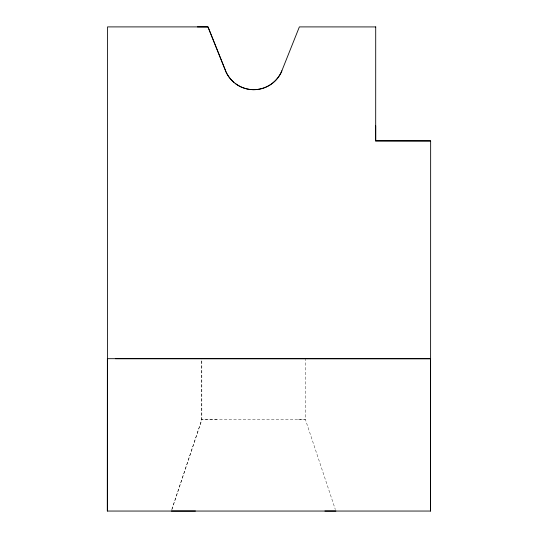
<?xml version="1.0" encoding="UTF-8"?>
<svg xmlns="http://www.w3.org/2000/svg" width="538" height="538" viewBox="0 0 538 538"><rect width="100%" height="100%" fill="white"/><g stroke="black" fill="none" stroke-linecap="round" stroke-linejoin="round"><path stroke-width="0.4" stroke-dasharray="2.69 2.02" d="M171.844 509.506L201.784 419.674L201.784 358.772M171.884 509.446L201.831 419.613L201.824 358.705M216.955 419.68L201.784 419.674L305.436 419.613L335.335 509.506M298.456 419.68L305.396 419.68L305.436 358.705"/><path stroke-width="0.81" d="M430.582 511.046L107.351 511.053L107.378 358.685L430.427 358.725L430.582 511.046L430.649 140.929L375.692 140.902L375.692 125.811M375.692 140.902L375.712 26.9M235.113 83.397A30.471 30.471 0 0 0 281.818 70.888L299.37 26.9L375.793 26.927M107.351 511.053L107.526 26.9L207.95 26.9L225.604 70.861A30.471 30.471 0 0 0 281.912 70.861L281.818 70.888M115.347 358.691L430.427 358.725M171.353 511.033L195.455 511.033M324.891 511.033L335.907 511.033M430.649 140.929L375.793 140.862M197.379 26.9L208.038 26.927L225.604 70.861M233.875 82.395A30.471 30.471 0 0 1 225.509 70.888"/></g></svg>
